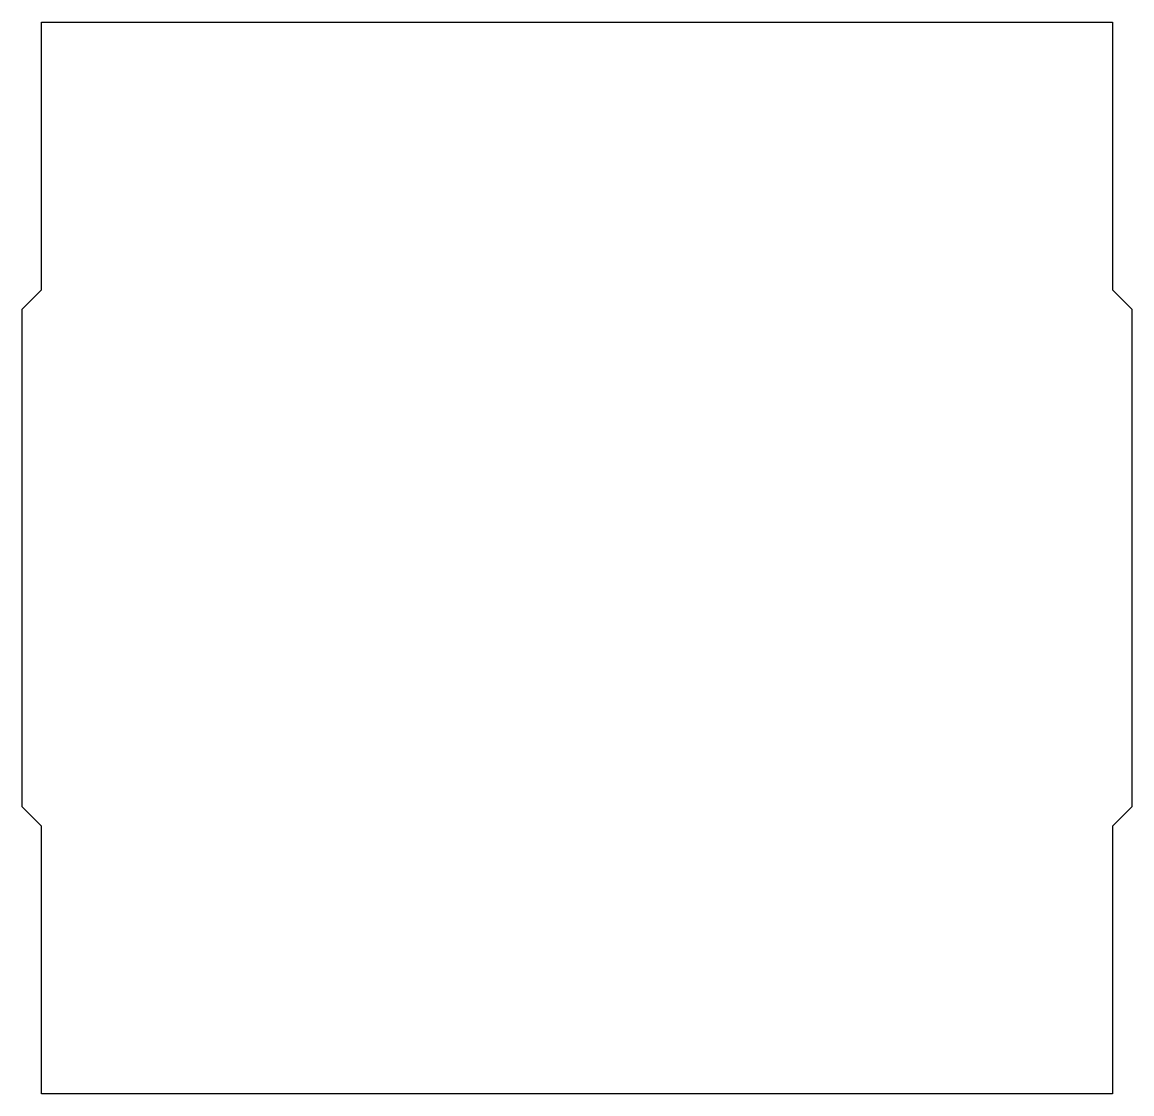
# Model space of a CAD drawing. Header units: millimetres. Extents: x 0 to 121, y -119 to -2.
import ezdxf

# ---------------------------------------------------------------- set-up
doc = ezdxf.new("R2010")
doc.units = ezdxf.units.MM
doc.layers.get('0').update_dxf_attribs({"linetype": 'CONTINUOUS'})

msp = doc.modelspace()

# ---------------------------------------------------------------- linework, layer by layer
msp.add_lwpolyline([(119.25, -89.9), (119.25, -119.25), (1.75, -119.25), (1.75, -89.9), (-0.37, -87.78), (-0.37, -33.22), (1.75, -31.1), (1.75, -1.75), (119.25, -1.75), (119.25, -31.1), (121.37, -33.22), (121.37, -87.78)], close=True)

doc.saveas('drawing.dxf')
